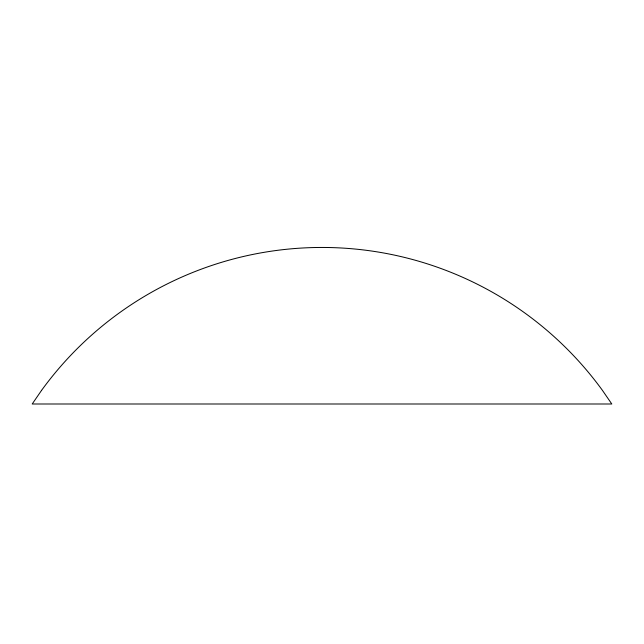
<?xml version="1.0" encoding="UTF-8"?>
<svg xmlns="http://www.w3.org/2000/svg" width="644" height="644" viewBox="0 0 644 644"><rect width="100%" height="100%" fill="white"/><g stroke="black" fill="none" stroke-linecap="round" stroke-linejoin="round"><path stroke-width="0.97" d="M41.586 390.336L32.2 403.997L611.8 403.997L602.414 390.336A346.609 346.609 0 0 0 41.586 390.336"/></g></svg>
